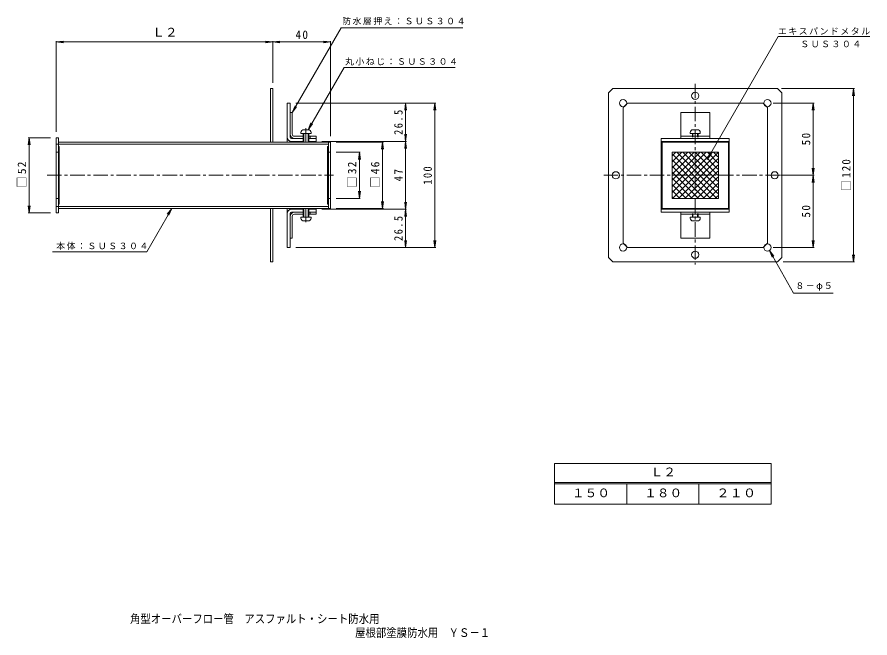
# Model space of a CAD drawing. Units: millimetres, scale not verified. Extents: x -249 to 342, y -274 to 156.
import ezdxf
from ezdxf.enums import TextEntityAlignment as Align

# ---------------------------------------------------------------- set-up
doc = ezdxf.new("R2010")
doc.units = ezdxf.units.MM
doc.header["$LTSCALE"] = 2
doc.linetypes.add('CHAIN1', pattern=[8, 5, -1, 1, -1])
for name, color, linetype, lineweight in [('0-0_通り芯', 7, 'Continuous', 9), ('0-1_躯体', 2, 'Continuous', 9), ('0-2_仕上', 3, 'Continuous', 9), ('0-3_建具', 4, 'Continuous', 9), ('0-4_その他', 7, 'Continuous', 9), ('0-5_寸法', 134, 'Continuous', 5), ('0-6_ハッチ', 4, 'Continuous', 9), ('0-A', 2, 'Continuous', 9), ('0-E', 7, 'Continuous', 9)]:
    doc.layers.add(name, color=color, linetype=linetype, lineweight=lineweight)
doc.layers.add('F-5_F-5ﾚｲﾔ', color=2, linetype='Continuous')
doc.styles.add('ＭＳ ゴシック', font='')
doc.styles.get('ＭＳ ゴシック').set_extended_font_data('MS Gothic')

msp = doc.modelspace()

# ---------------------------------------------------------------- linework, layer by layer
at = {"layer": '0-0_通り芯'}
for p, q in [((-220.052, 66.607), (-219.552, 66.607)), ((-219.552, 66.607), (-219.552, 26.607)), ((-33.552, 66.607), (-33.052, 66.607)), ((-33.552, 26.607), (-33.552, 66.607)), ((205.31, 34.928), (232.74, 62.357)), ((205.31, 39.17), (228.497, 62.357)), ((205.31, 43.413), (224.254, 62.357)), ((205.31, 47.655), (220.012, 62.357)), ((205.31, 51.898), (215.769, 62.357)), ((205.31, 56.141), (211.526, 62.357)), ((205.31, 60.383), (207.284, 62.357)), ((205.31, 61.253), (235.706, 30.857)), ((205.482, 30.857), (236.81, 62.185)), ((208.448, 62.357), (236.81, 33.996)), ((212.691, 62.357), (236.81, 38.238)), ((216.934, 62.357), (236.81, 42.481)), ((221.176, 62.357), (236.81, 46.723)), ((225.419, 62.357), (236.81, 50.966)), ((229.662, 62.357), (236.81, 55.209)), ((233.904, 62.357), (236.81, 59.451)), ((205.31, 57.01), (231.463, 30.857)), ((209.725, 30.857), (236.81, 57.942)), ((213.968, 30.857), (236.81, 53.7)), ((205.31, 52.768), (227.22, 30.857)), ((205.31, 48.525), (222.978, 30.857)), ((218.21, 30.857), (236.81, 49.457)), ((205.31, 44.282), (218.735, 30.857)), ((222.453, 30.857), (236.81, 45.214)), ((205.31, 40.04), (214.492, 30.857)), ((205.31, 35.797), (210.25, 30.857)), ((226.695, 30.857), (236.81, 40.972)), ((230.938, 30.857), (236.81, 36.729)), ((205.31, 31.554), (206.007, 30.857)), ((235.181, 30.857), (236.81, 32.487)), ((-220.052, 26.607), (-219.552, 26.607)), ((-33.552, 26.607), (-33.052, 26.607))]:
    msp.add_line(p, q, dxfattribs=at)
at = {"layer": '0-1_躯体'}
for p, q in [((-71.552, 106.607), (-73.052, 106.607)), ((-73.052, 69.607), (-73.052, 106.607)), ((-71.552, 69.607), (-71.552, 106.607)), ((164.06, 106.607), (161.06, 103.607)), ((278.06, 106.607), (164.06, 106.607)), ((281.06, 103.607), (278.06, 106.607)), ((161.06, -10.393), (161.06, 103.607)), ((281.06, 103.607), (281.06, -10.393)), ((-73.052, -13.393), (-73.052, 23.607)), ((-71.552, -13.393), (-71.552, 23.607)), ((161.06, -10.393), (164.06, -13.393)), ((278.06, -13.393), (281.06, -10.393)), ((-73.052, -13.393), (-71.552, -13.393)), ((278.06, -13.393), (164.06, -13.393))]:
    msp.add_line(p, q, dxfattribs=at)
at = {"layer": '0-1_躯体', "color": 7}
for p, q in [((41.299, 96.607), (-55.552, 96.607)), ((40.699, 96.607), (40.046, 91.65)), ((40.699, -3.393), (40.699, 96.607)), ((40.699, 96.607), (41.351, 91.65)), ((40.699, -3.393), (40.046, 1.564)), ((40.699, -3.393), (41.351, 1.564)), ((41.299, -3.393), (-55.552, -3.393))]:
    msp.add_line(p, q, dxfattribs=at)
at = {"layer": '0-1_躯体'}
for centre in [(221.06, 101.607), (171.06, 96.607), (271.06, 96.607), (166.06, 46.607), (276.06, 46.607), (171.06, -3.393), (221.06, -8.393), (271.06, -3.393)]:
    msp.add_circle(centre, 2.5, dxfattribs=at)
at = {"layer": '0-2_仕上', "linetype": 'CHAIN1'}
for p, q in [((221.06, 110.059), (221.06, -15.096)), ((-227.83, 46.607), (-29.499, 46.607)), ((157.641, 46.607), (283.913, 46.607))]:
    msp.add_line(p, q, dxfattribs=at)
at = {"layer": '0-2_仕上'}
for p, q in [((-33.052, 69.607), (-220.052, 69.607)), ((-33.052, 68.107), (-220.052, 68.107)), ((-220.052, 25.107), (-33.052, 25.107)), ((-220.052, 23.607), (-33.052, 23.607))]:
    msp.add_line(p, q, dxfattribs=at)
at = {"layer": '0-3_建具'}
for p, q in [((-221.552, 72.607), (-221.552, 20.607)), ((-221.552, 68.107), (-220.052, 68.107)), ((-33.052, 69.607), (-31.552, 69.607)), ((-33.052, 23.607), (-33.052, 69.607)), ((-31.552, 23.607), (-31.552, 69.607)), ((244.06, 23.607), (244.06, 69.607)), ((-221.552, 62.607), (-220.052, 62.607)), ((-33.052, 62.607), (-31.552, 62.607)), ((-221.552, 30.607), (-220.052, 30.607)), ((-33.052, 30.607), (-31.552, 30.607)), ((-221.552, 25.107), (-220.052, 25.107)), ((-221.552, 20.607), (-220.052, 20.607)), ((-33.052, 23.607), (-31.552, 23.607)), ((198.06, 23.607), (244.06, 23.607))]:
    msp.add_line(p, q, dxfattribs=at)
for points in [[(-221.552, 72.607), (-220.052, 72.607), (-220.052, 20.607)], [(244.06, 69.607), (198.06, 69.607), (198.06, 23.607)]]:
    msp.add_lwpolyline(points, dxfattribs=at)
msp.add_lwpolyline([(205.06, 62.607), (205.06, 30.607), (237.06, 30.607), (237.06, 62.607)], close=True, dxfattribs=at)
at = {"layer": '0-4_その他'}
for p, q in [((-221.552, 138.947), (-216.595, 139.6)), ((-221.552, 139.547), (-221.552, 76.607)), ((-221.552, 138.947), (-71.552, 138.947)), ((-221.552, 138.947), (-216.595, 138.295)), ((-71.552, 138.947), (-76.509, 139.6)), ((-71.552, 138.947), (-76.509, 138.295)), ((-71.552, 138.947), (-66.595, 139.6)), ((-71.552, 139.547), (-71.552, 110.607)), ((-71.552, 138.947), (-31.552, 138.947)), ((-71.552, 138.947), (-66.595, 138.295)), ((-31.552, 138.947), (-36.509, 139.6)), ((-31.552, 138.947), (-36.509, 138.295)), ((-31.552, 139.547), (-31.552, 73.607)), ((331.299, 106.607), (280.897, 106.607)), ((330.699, 106.607), (330.046, 101.65)), ((330.699, -13.393), (330.699, 106.607)), ((330.699, 106.607), (331.352, 101.65)), ((21.048, 96.607), (-55.552, 96.607)), ((20.448, 96.607), (19.795, 91.65)), ((20.448, 70.107), (20.448, 96.607)), ((20.448, 96.607), (21.101, 91.65)), ((303.392, 96.607), (275.06, 96.607)), ((302.792, 96.607), (302.139, 91.65)), ((302.792, 46.607), (302.792, 96.607)), ((302.792, 96.607), (303.444, 91.65)), ((-240.27, 72.607), (-240.923, 67.65)), ((-240.87, 72.607), (-225.552, 72.607)), ((-240.27, 20.607), (-240.27, 72.607)), ((-240.27, 72.607), (-239.618, 67.65)), ((20.448, 70.107), (19.795, 75.064)), ((20.448, 70.107), (21.101, 75.064)), ((21.048, 70.107), (-37.552, 70.107)), ((5.048, 69.607), (-27.552, 69.607)), ((4.448, 69.607), (3.795, 64.65)), ((4.448, 23.607), (4.448, 69.607)), ((4.448, 69.607), (5.101, 64.65)), ((20.448, 70.107), (19.795, 65.15)), ((20.448, 23.107), (20.448, 70.107)), ((20.448, 70.107), (21.101, 65.15)), ((-10.952, 62.607), (-27.552, 62.607)), ((-11.552, 62.607), (-12.205, 57.65)), ((-11.552, 30.607), (-11.552, 62.607)), ((-11.552, 62.607), (-10.899, 57.65)), ((302.792, 46.607), (302.139, 51.564)), ((302.792, 46.607), (303.444, 51.564)), ((303.392, 46.607), (280.06, 46.607)), ((302.792, 46.607), (302.139, 41.65)), ((302.792, -3.393), (302.792, 46.607)), ((302.792, 46.607), (303.444, 41.65)), ((-11.552, 30.607), (-12.205, 35.564)), ((-11.552, 30.607), (-10.899, 35.564)), ((-10.952, 30.607), (-27.552, 30.607)), ((-240.27, 20.607), (-240.923, 25.564)), ((-240.27, 20.607), (-239.618, 25.564)), ((4.448, 23.607), (3.795, 28.564)), ((4.448, 23.607), (5.101, 28.564)), ((20.448, 23.107), (19.795, 28.064)), ((20.448, 23.107), (21.101, 28.064)), ((-240.87, 20.607), (-225.552, 20.607)), ((21.048, 23.107), (-37.552, 23.107)), ((5.048, 23.607), (-27.552, 23.607)), ((20.448, 23.107), (19.795, 18.15)), ((20.448, -3.393), (20.448, 23.107)), ((20.448, 23.107), (21.101, 18.15)), ((20.448, -3.393), (19.795, 1.564)), ((20.448, -3.393), (21.101, 1.564)), ((302.792, -3.393), (302.139, 1.564)), ((302.792, -3.393), (303.444, 1.564)), ((21.048, -3.393), (-55.552, -3.393)), ((272.412, -5.495), (275.428, -9.484)), ((272.412, -5.495), (274.293, -10.128)), ((303.392, -3.393), (275.06, -3.393)), ((330.699, -13.393), (330.046, -8.436)), ((330.699, -13.393), (331.352, -8.436)), ((331.299, -13.393), (282.06, -13.393)), ((123.622, -181.105), (123.622, -153.105)), ((123.622, -153.105), (273.622, -153.105)), ((273.622, -181.105), (273.622, -153.105)), ((123.622, -166.105), (273.622, -166.105)), ((123.622, -167.105), (273.622, -167.105)), ((173.622, -181.105), (173.622, -167.105)), ((223.622, -181.105), (223.622, -167.105)), ((123.622, -181.105), (273.622, -181.105))]:
    msp.add_line(p, q, dxfattribs=at)
at = {"layer": '0-5_寸法'}
for p, q in [((-61.552, 96.607), (-61.552, 69.607)), ((174.06, 96.607), (171.06, 93.607)), ((268.06, 96.607), (174.06, 96.607)), ((268.06, 96.607), (271.06, 93.607)), ((171.06, -0.393), (171.06, 93.607)), ((271.06, -0.393), (271.06, 93.607)), ((-58.552, 72.107), (-50.152, 72.107)), ((-46.952, 72.107), (-41.552, 72.107)), ((-41.552, 72.107), (-41.552, 70.107)), ((244.56, 72.107), (197.56, 72.107)), ((197.56, 72.107), (197.56, 21.107)), ((244.56, 21.107), (244.56, 72.107)), ((-59.552, 70.279), (-59.552, 69.607)), ((-58.552, 70.107), (-50.152, 70.107)), ((-46.952, 70.107), (-41.552, 70.107)), ((244.56, 70.107), (197.56, 70.107)), ((-61.552, -3.393), (-61.552, 23.607)), ((-59.552, 22.936), (-59.552, 23.607)), ((-58.552, 23.107), (-50.152, 23.107)), ((-58.552, 21.107), (-50.152, 21.107)), ((-46.952, 23.107), (-41.552, 23.107)), ((-46.952, 21.107), (-41.552, 21.107)), ((-41.552, 21.107), (-41.552, 23.107)), ((244.56, 23.107), (197.56, 23.107)), ((244.56, 21.107), (197.56, 21.107)), ((174.06, -3.393), (171.06, -0.393)), ((174.06, -3.393), (268.06, -3.393)), ((271.06, -0.393), (268.06, -3.393))]:
    msp.add_line(p, q, dxfattribs=at)
at = {"layer": '0-5_寸法', "linetype": 'CHAIN1'}
for p, q in [((-48.552, 69.263), (-48.552, 79.139)), ((-48.552, 23.951), (-48.552, 14.075))]:
    msp.add_line(p, q, dxfattribs=at)
at = {"layer": '0-5_寸法', "color": 7, "lineweight": 9}
msp.add_line((272.412, -5.495), (289.145, -34.961), dxfattribs=at)
at = {"layer": '0-5_寸法'}
for points in [[(-61.552, 96.607), (-59.552, 96.607), (-59.552, 73.107)], [(-61.552, -3.393), (-59.552, -3.393), (-59.552, 20.107)]]:
    msp.add_lwpolyline(points, dxfattribs=at)
for centre, radius, start, end in [((-58.552, 73.107), 3, 180, 270), ((-58.552, 73.107), 1, 180, 270), ((-58.552, 20.107), 3, 90, 180), ((-58.552, 20.107), 1, 90, 180)]:
    msp.add_arc(centre, radius, start, end, dxfattribs=at)
at = {"layer": '0-6_ハッチ'}
for p, q in [((-59.552, 90.107), (-58.052, 90.107)), ((-58.052, 75.107), (-58.052, 90.107)), ((231.06, 90.107), (231.06, 72.107)), ((-56.552, 73.607), (-50.052, 73.607)), ((-50.552, 72.107), (-50.552, 73.607)), ((-46.052, 73.607), (-41.552, 73.607)), ((-45.552, 72.107), (-45.552, 73.607)), ((-41.552, 72.107), (-41.552, 73.607)), ((231.06, 73.607), (211.06, 73.607)), ((-58.052, 18.107), (-58.052, 3.107)), ((-56.552, 19.607), (-50.052, 19.607)), ((-50.552, 21.107), (-50.552, 19.607)), ((-46.052, 19.607), (-41.552, 19.607)), ((-45.552, 21.107), (-45.552, 19.607)), ((-41.552, 21.107), (-41.552, 19.607)), ((211.06, 3.107), (211.06, 21.107)), ((231.06, 19.607), (211.06, 19.607)), ((231.06, 3.107), (231.06, 21.107)), ((-59.552, 3.107), (-58.052, 3.107)), ((231.06, 3.107), (211.06, 3.107))]:
    msp.add_line(p, q, dxfattribs=at)
msp.add_lwpolyline([(231.06, 90.107), (211.06, 90.107), (211.06, 72.107)], dxfattribs=at)
for centre, radius, start, end in [((-56.552, 75.107), 3, 180, 270), ((-56.552, 75.107), 1.5, 180, 270), ((-56.552, 18.107), 3, 90, 180), ((-56.552, 18.107), 1.5, 90, 180)]:
    msp.add_arc(centre, radius, start, end, dxfattribs=at)
at = {"layer": '0-A'}
for p, q in [((-50.052, 78.207), (-47.052, 78.207)), ((219.56, 78.207), (222.56, 78.207)), ((-52.052, 75.607), (-52.052, 76.207)), ((-52.052, 75.607), (-45.052, 75.607)), ((-50.552, 69.607), (-50.552, 75.607)), ((-50.152, 69.607), (-50.152, 75.607)), ((-46.952, 69.607), (-46.952, 75.607)), ((-46.552, 69.607), (-46.552, 75.607)), ((-45.052, 75.607), (-45.052, 76.207)), ((217.56, 75.607), (217.56, 76.207)), ((217.56, 75.607), (224.56, 75.607)), ((219.06, 73.107), (219.06, 75.607)), ((219.46, 73.107), (219.46, 75.607)), ((222.66, 73.107), (222.66, 75.607)), ((223.06, 73.107), (223.06, 75.607)), ((224.56, 75.607), (224.56, 76.207)), ((219.06, 69.607), (219.06, 70.107)), ((219.46, 69.607), (219.46, 70.107)), ((222.66, 69.607), (222.66, 70.107)), ((223.06, 69.607), (223.06, 70.107)), ((-50.552, 23.607), (-50.552, 17.607)), ((-50.152, 23.607), (-50.152, 17.607)), ((-46.952, 23.607), (-46.952, 17.607)), ((-46.552, 23.607), (-46.552, 17.607)), ((219.06, 23.607), (219.06, 23.107)), ((219.06, 20.107), (219.06, 17.607)), ((219.46, 23.607), (219.46, 23.107)), ((219.46, 20.107), (219.46, 17.607)), ((222.66, 23.607), (222.66, 23.107)), ((222.66, 20.107), (222.66, 17.607)), ((223.06, 23.607), (223.06, 23.107)), ((223.06, 20.107), (223.06, 17.607)), ((-52.052, 17.607), (-52.052, 17.007)), ((-52.052, 17.607), (-45.052, 17.607)), ((-50.052, 15.007), (-47.052, 15.007)), ((-45.052, 17.607), (-45.052, 17.007)), ((217.56, 17.607), (217.56, 17.007)), ((217.56, 17.607), (224.56, 17.607)), ((219.56, 15.007), (222.56, 15.007)), ((224.56, 17.607), (224.56, 17.007))]:
    msp.add_line(p, q, dxfattribs=at)
for centre, start, end in [((-50.052, 76.207), 90, 180), ((-47.052, 76.207), 0, 90), ((219.56, 76.207), 90, 180), ((222.56, 76.207), 0, 90), ((-50.052, 17.007), 180, 270), ((-47.052, 17.007), 270, 0), ((219.56, 17.007), 180, 270), ((222.56, 17.007), 270, 0)]:
    msp.add_arc(centre, 2, start, end, dxfattribs=at)
at = {"layer": '0-E'}
for p, q in [((-58.052, 90.107), (-24.173, 148.786)), ((-24.173, 148.786), (60.107, 148.786)), ((229.35, 57.555), (278.478, 142.646)), ((278.478, 142.646), (342.053, 142.646)), ((-47.052, 78.207), (-22.139, 121.357)), ((-22.139, 121.357), (54.764, 121.357)), ((-58.052, 90.107), (-56.138, 94.727)), ((-58.052, 90.107), (-55.008, 94.074)), ((-47.052, 78.207), (-45.138, 82.827)), ((-47.052, 78.207), (-44.008, 82.174)), ((229.35, 57.555), (231.264, 62.174)), ((229.35, 57.555), (232.394, 61.521)), ((-141.552, 23.607), (-158.872, -6.393)), ((-141.552, 23.607), (-144.596, 19.64)), ((-141.552, 23.607), (-143.465, 18.988)), ((-158.872, -6.393), (-224.008, -6.393)), ((289.145, -34.961), (316.516, -34.961))]:
    msp.add_line(p, q, dxfattribs=at)

# ---------------------------------------------------------------- texts
at = {"layer": '0-1_躯体', "insert": (38.699, 40.107), "char_height": 5.865, "attachment_point": 7, "rotation": 90, "style": 'ＭＳ ゴシック'}
msp.add_mtext('\\T1.27;\\W0.9;100', dxfattribs=at)
at = {"layer": '0-4_その他', "color": 2, "style": 'ＭＳ ゴシック'}
for s, width, p in [('Ｌ２', 1.1, (-155.052, 140.947)), ('Ｌ２', 1.1, (190.122, -163.605)), ('１５０', 1.1, (135.622, -178.105)), ('１８０', 1.1, (185.622, -178.105)), ('２１０', 1.15, (235.622, -178.105))]:
    msp.add_text(s, height=5.865, dxfattribs=dict(at, width=width)).set_placement(p, align=Align.BOTTOM_LEFT)
at = {"layer": '0-4_その他', "color": 2, "insert": (-55.802, 140.947), "char_height": 5.865, "attachment_point": 7, "style": 'ＭＳ ゴシック'}
msp.add_mtext('\\T1.27;\\W0.95;40', dxfattribs=at)
at = {"layer": '0-4_その他', "color": 2, "char_height": 5.865, "attachment_point": 7, "rotation": 90, "style": 'ＭＳ ゴシック'}
for s, insert in [('\\T1.28;\\W0.9;26.5', (18.448, 74.607)), ('\\T1.27;\\W0.95;50', (300.792, 67.357)), ('\\T1.19;□52', (-242.27, 37.857)), ('\\T1.19;□32', (-13.552, 37.857)), ('\\T1.19;□46', (2.448, 37.857)), ('\\T1.21;\\W0.95;□120', (328.699, 35.607)), ('\\T1.27;\\W0.95;47', (18.448, 42.357)), ('\\T1.27;\\W0.95;50', (300.792, 17.357)), ('\\T1.28;\\W0.9;26.5', (18.448, 1.107))]:
    msp.add_mtext(s, dxfattribs=dict(at, insert=insert))
at = {"layer": '0-E', "char_height": 4.399, "attachment_point": 7, "style": 'ＭＳ ゴシック'}
for s, insert in [('\\T1.17;防水層押え：ＳＵＳ３０４', (-23.531, 150.663)), ('\\T1.17;エキスパンドメタル', (278.33, 143.856)), ('\\T1.17;ＳＵＳ３０４', (293.817, 135.242)), ('\\T1.17;丸小ねじ：ＳＵＳ３０４', (-21.534, 122.668)), ('\\T1.17;本体：ＳＵＳ３０４', (-221.549, -5.041)), ('\\T1.17;８－φ５', (290.431, -33.27))]:
    msp.add_mtext(s, dxfattribs=dict(at, insert=insert))
at = {"layer": 'F-5_F-5ﾚｲﾔ', "style": 'ＭＳ ゴシック', "width": 0.9}
for s, p in [('角型オーバーフロー管\u3000アスファルト・シート防水用', (-170.469, -265.289)), ('屋根部塗膜防水用\u3000ＹＳ－１', (-14.555, -274.879))]:
    msp.add_text(s, height=5.865, dxfattribs=at).set_placement(p, align=Align.BOTTOM_LEFT)

doc.saveas('drawing.dxf')
